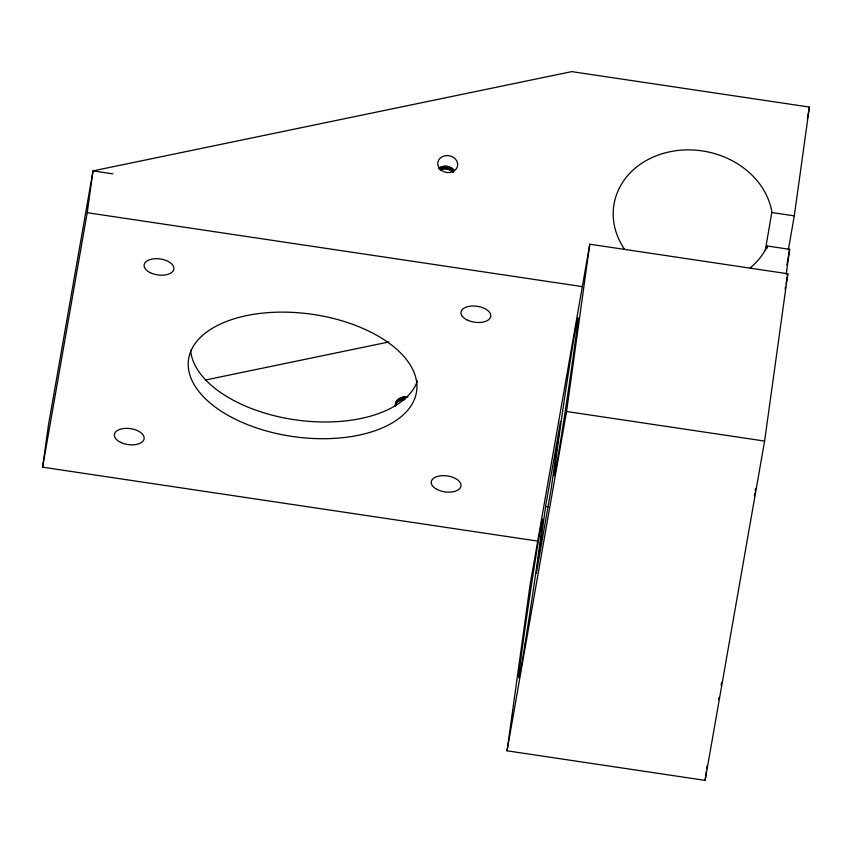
<?xml version="1.0" encoding="UTF-8"?>
<svg xmlns="http://www.w3.org/2000/svg" width="852" height="852" viewBox="0 0 852 852"><rect width="100%" height="100%" fill="white"/><g stroke="black" fill="none" stroke-linecap="round" stroke-linejoin="round"><path stroke-width="1.28" d="M537.708 541.095L42.6 467.184L48.404 425.361L93.028 170.879L571.735 71.621L809.4 107.064L794.298 215.875L788.345 249.796M42.6 467.184L87.224 212.702L93.028 170.879L112.826 173.872M507.057 750.814L530.274 583.513L589.776 244.204L787.823 273.769L764.606 441.07L705.105 780.379L507.057 750.814L566.559 411.505L589.776 244.204M545.621 506.461L536.334 573.385L551.212 488.558L560.499 421.633L545.621 506.461L548.241 506.855M705.105 780.379L706.383 771.156M706.745 768.525L707.117 765.884M786.204 274.248L789.655 249.338L767.29 246.004L767.066 246.569A80.109 67.553 9.9 0 1 750.143 267.943M395.243 405.744C395.136 399.354 402.261 395.562 407.895 397.351M395.328 405.552L396.191 401.867M395.722 404.519L396.755 400.887M396.286 403.539L397.458 399.993M397 402.645L398.31 399.194M397.841 401.846L398.811 401.143L399.268 398.502M439.387 169.484L439.696 167.716C444.424 164.819 451.272 166.172 454.435 170.751M398.811 401.143L399.886 400.568L400.344 397.916M440.772 167.141L440.303 169.793C444.595 167.855 450.069 168.952 453.232 172.455M399.886 400.568L401.047 400.12L401.505 397.469M441.464 169.346L441.932 166.694M401.047 400.12L402.272 399.812L402.74 397.16M442.689 169.037L443.157 166.385M402.272 399.812L403.55 399.641L404.018 396.989M443.967 168.866L444.435 166.215M404.998 398.736L405.318 396.968M445.266 168.834L445.734 166.193M446.576 168.962L447.034 166.31M447.854 169.228L448.322 166.577M449.089 169.633L449.558 166.981M450.271 170.166L450.74 167.514M451.368 170.826L451.826 168.174M452.359 171.593L452.827 168.941M453.392 171.571L453.701 169.804M765.298 250.371L771.88 211.935A80.109 67.553 9.9 0 0 666.243 152.583A80.109 67.553 9.9 0 0 624.452 249.178M766.832 248.614L767.29 246.004M807.345 118.811L809.4 107.064M786.907 264.993L789.655 249.338M785.118 289.19L785.565 286.623M786.013 284.057L787.823 273.769M395.786 402.9L395.594 406.191M438.727 168.408L439.696 167.716M205.534 379.992L388.949 341.95M403.55 399.641L404.849 399.62M771.933 212.542L794.298 215.875M87.224 212.702L582.342 286.623M566.559 411.505L764.606 441.07M417.416 380.897A115.148 61.877 7.9 0 1 297.124 420.079A115.148 61.877 7.9 0 1 190.624 350.236M755.671 488.462A80.109 1.299 -81.5 0 1 755.245 490.954M754.84 493.265A80.109 1.299 -81.5 0 1 754.371 495.896M721.548 682.729A80.109 1.299 -81.5 0 1 721.143 685.168M719.045 697.351A80.109 1.299 -81.5 0 1 718.619 699.684M231.872 417.448A115.148 61.877 7.9 0 0 415.776 395.392A115.148 61.877 7.9 0 0 260.052 313.419A115.148 61.877 7.9 0 0 231.872 417.448M150.378 272.725A15.016 8.073 7.9 0 0 173.861 269.157A15.016 8.073 7.9 0 0 152.785 258.944A15.016 8.073 7.9 0 0 150.378 272.725M120.622 442.369A15.016 8.073 7.9 0 0 144.105 438.812A15.016 8.073 7.9 0 0 123.039 428.599A15.016 8.073 7.9 0 0 120.622 442.369M467.386 320.096A15.016 8.073 7.9 0 0 490.741 316.38A15.016 8.073 7.9 0 0 469.505 306.273A15.016 8.073 7.9 0 0 467.386 320.096M436.767 489.314A15.016 8.073 7.9 0 0 460.868 486.598A15.016 8.073 7.9 0 0 440.74 475.799A15.016 8.073 7.9 0 0 436.767 489.314M440.782 169.804A10.011 8.445 9.9 0 0 457.396 166.619A10.011 8.445 9.9 0 0 445.021 155.778A10.011 8.445 9.9 0 0 440.782 169.804M560.35 442.369A80.109 1.299 -81.5 0 0 577.976 317.871A80.109 1.299 -81.5 0 0 559.924 430.09A80.109 1.299 -81.5 0 0 560.35 442.369M525.024 643.835A80.109 1.299 -81.5 0 0 542.649 519.326A80.109 1.299 -81.5 0 0 524.587 631.556A80.109 1.299 -81.5 0 0 525.024 643.835"/></g></svg>
